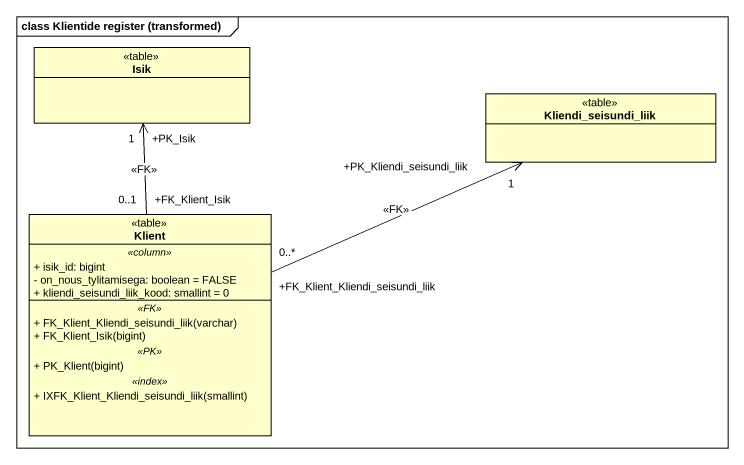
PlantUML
@startuml
mainframe class Klientide register (transformed)
hide circle
hide empty members
skinparam classAttributeIconSize 0
class Isik <<table>>
class Kliendi_seisundi_liik <<table>>
class Klient <<table>> {
  .. <<column>> ..
  + isik_id: bigint
  - on_nous_tylitamisega: boolean = FALSE
  + kliendi_seisundi_liik_kood: smallint = 0
  .. <<FK>> ..
  + FK_Klient_Kliendi_seisundi_liik(varchar)
  + FK_Klient_Isik(bigint)
  .. <<PK>> ..
  + PK_Klient(bigint)
  .. <<index>> ..
  + IXFK_Klient_Kliendi_seisundi_liik(smallint)
}
Klient "+FK_Klient_Isik\n0..1" -up-> "+PK_Isik\n1" Isik : <<FK>>
Klient "+FK_Klient_Kliendi_seisundi_liik\n0..*" -right-> "+PK_Kliendi_seisundi_liik\n1" Kliendi_seisundi_liik : <<FK>>
@enduml
